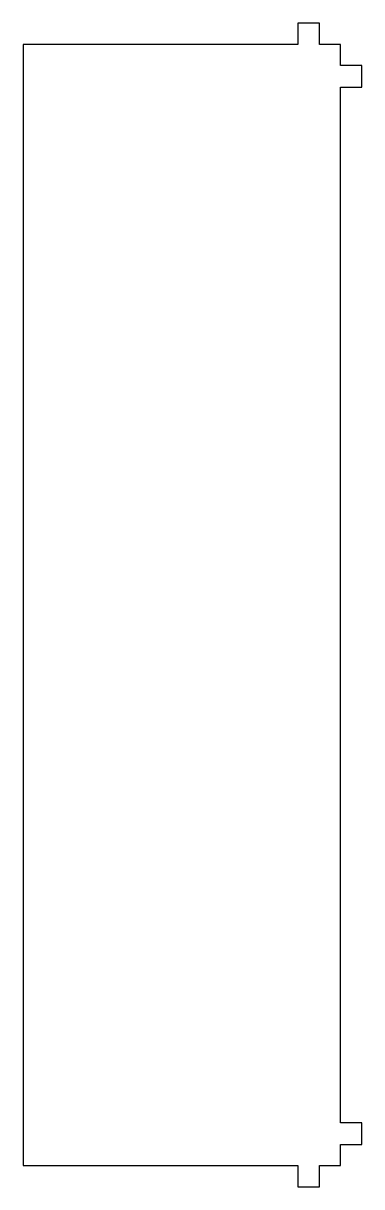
# Model space of a CAD drawing. Header units: millimetres. Extents: x -80 to 0, y 0 to 275.
import ezdxf

# ---------------------------------------------------------------- set-up
doc = ezdxf.new("R2010")
doc.units = ezdxf.units.MM
doc.layers.add('PERIMETER', color=5, linetype='CONTINUOUS')

msp = doc.modelspace()

# ---------------------------------------------------------------- linework, layer by layer
at = {"layer": 'PERIMETER'}
msp.add_lwpolyline([(-4.95, 15.05), (-4.95, 259.95), (0.05, 259.95), (0.05, 265.05), (-4.95, 265.05), (-4.95, 270.05), (-9.95, 270.05), (-9.95, 275.05), (-15.05, 275.05), (-15.05, 270.05), (-80.05, 270.05), (-80.05, 4.95), (-15.05, 4.95), (-15.05, -0.05), (-9.95, -0.05), (-9.95, 4.95), (-4.95, 4.95), (-4.95, 9.95), (0.05, 9.95), (0.05, 15.05)], close=True, dxfattribs=at)

doc.saveas('drawing.dxf')
